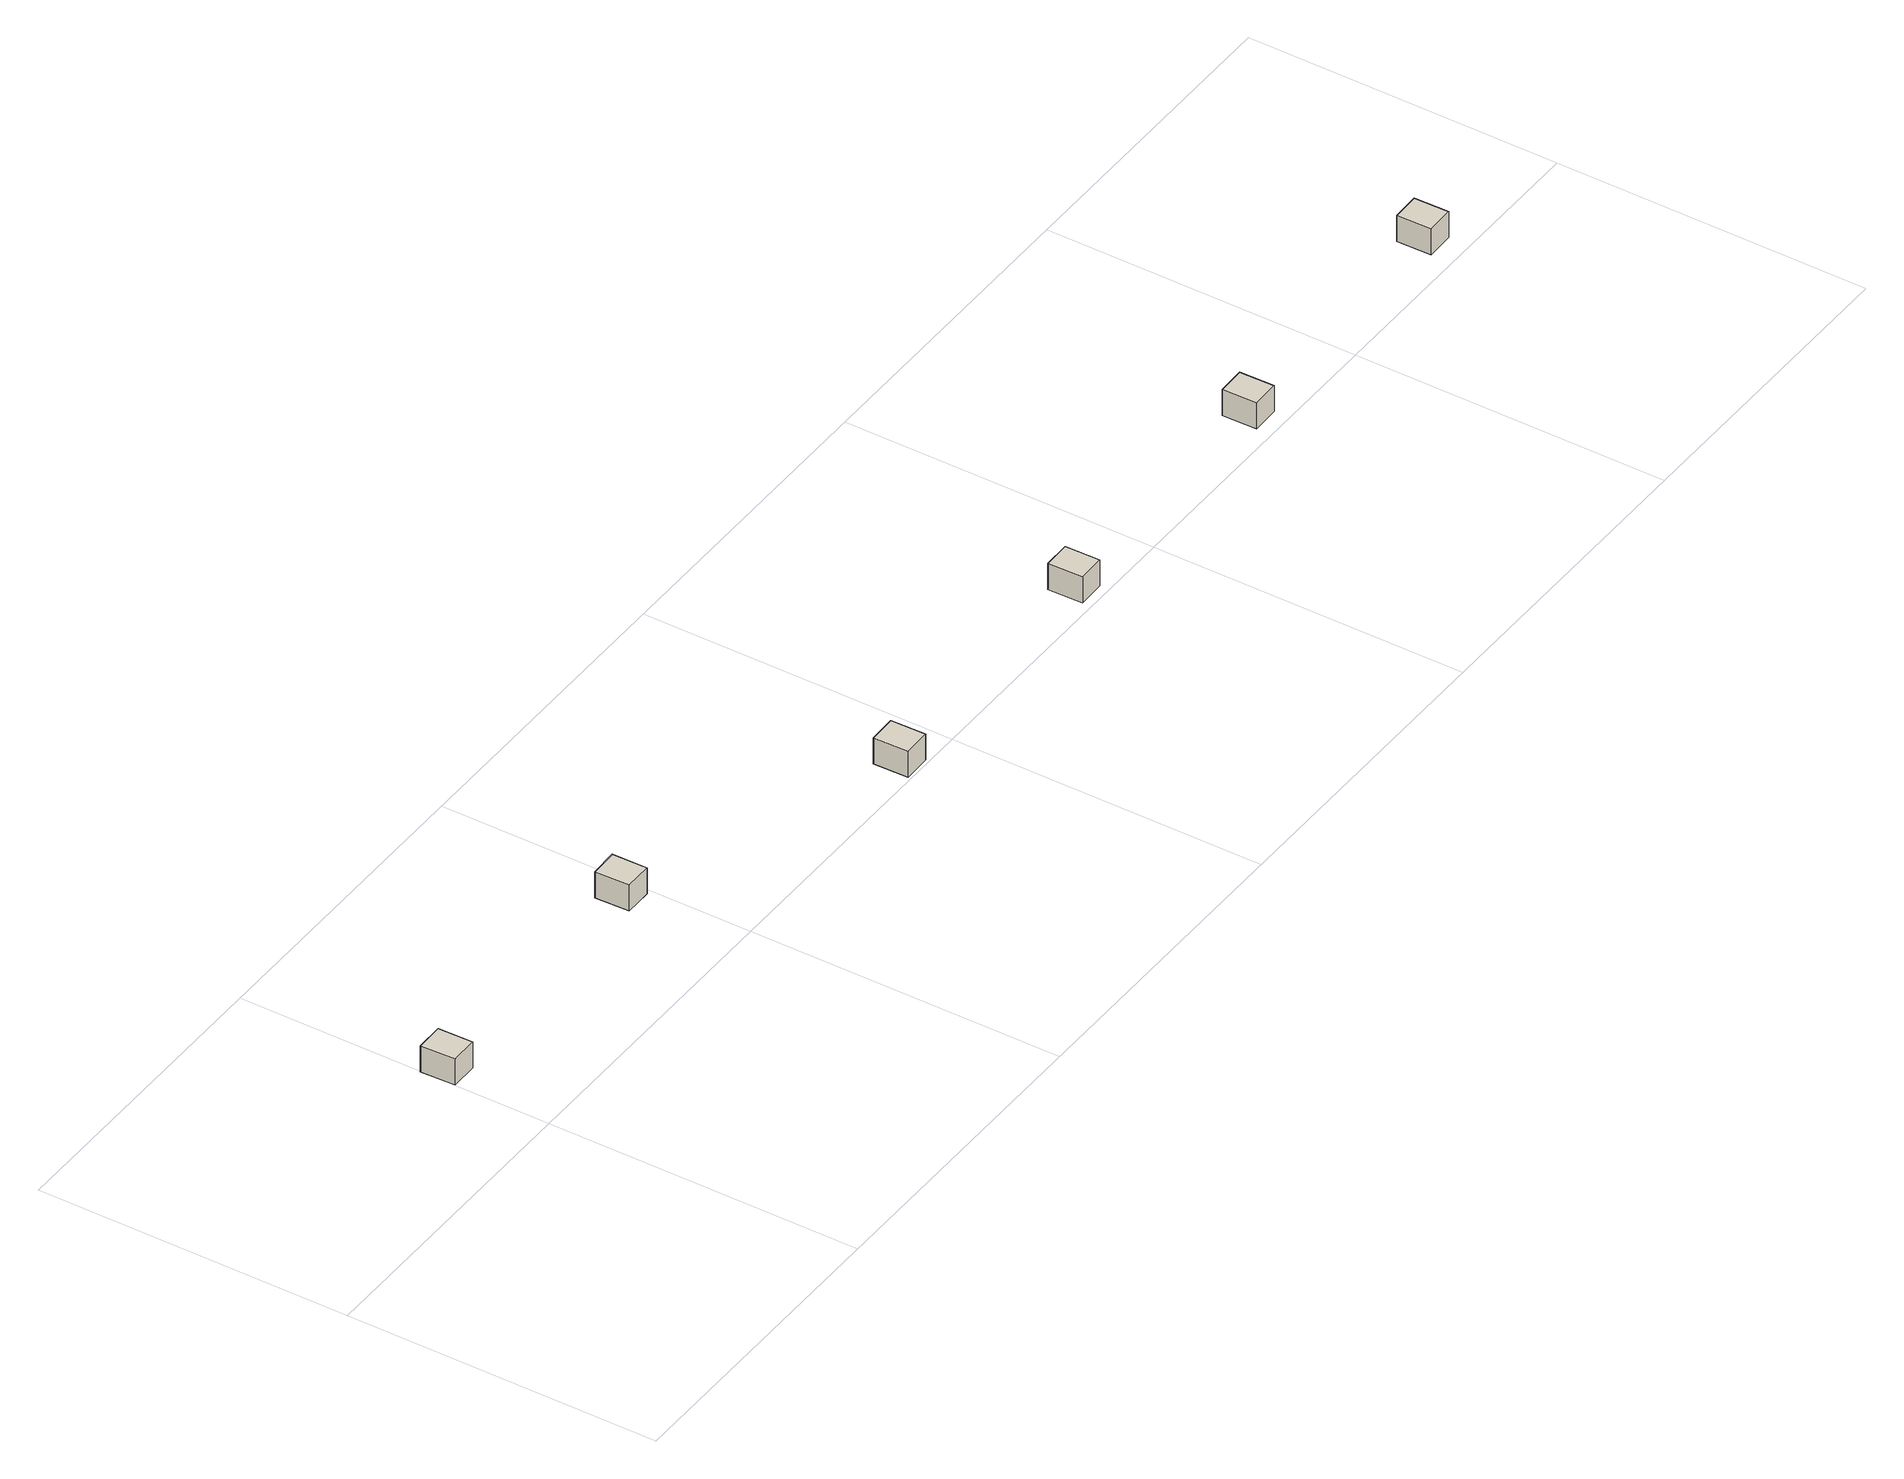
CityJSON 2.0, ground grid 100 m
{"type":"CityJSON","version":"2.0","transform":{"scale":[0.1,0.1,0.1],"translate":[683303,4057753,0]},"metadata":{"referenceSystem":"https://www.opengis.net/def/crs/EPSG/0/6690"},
"CityObjects":{
"building1":{"type":"Building","attributes":{"name":"16211-bldg-82","BuildingIDAttribute.prefecture":16,"BuildingIDAttribute.city":16211},"children":["building1-1"]},
"building1-1":{"type":"BuildingPart","attributes":{"name":"16211-bldg-82-B","BuildingIDAttribute.prefecture":16,"BuildingIDAttribute.city":16211},"parents":["building1"],"geometry":[{"type":"Solid","lod":"1","boundaries":[[[[0,1,2,3]],[[2,4,5,3]],[[1,6,4,2]],[[0,7,6,1]],[[3,5,7,0]],[[4,6,7,5]]]]}]},
"building2":{"type":"Building","attributes":{"name":"16211-bldg-81","BuildingIDAttribute.prefecture":16,"BuildingIDAttribute.city":16211},"children":["building2-1"]},
"building2-1":{"type":"BuildingPart","attributes":{"name":"16211-bldg-81-1","BuildingIDAttribute.prefecture":16,"BuildingIDAttribute.city":16211},"parents":["building2"],"geometry":[{"type":"Solid","lod":"1","boundaries":[[[[8,9,10,11]],[[10,12,13,11]],[[9,14,12,10]],[[8,15,14,9]],[[11,13,15,8]],[[12,14,15,13]]]]}]},
"building3":{"type":"Building","attributes":{"name":"16211-bldg-80","class":"3003","usage":"411","dateOfConstruction":"2020-04-01","Height.highReference":"highestRoofEdge","Height.lowReference":"lowestGroundPoint","Height.status":"measured","measuredHeight":8.6,"storeysAboveGround":2,"storeysBelowGround":0,"BuildingIDAttribute.prefecture":16,"BuildingIDAttribute.city":16211},"geometry":[{"type":"Solid","lod":"1","boundaries":[[[[16,17,18,19]],[[18,20,21,19]],[[17,22,20,18]],[[16,23,22,17]],[[19,21,23,16]],[[20,22,23,21]]]]}]},
"building4":{"type":"Building","attributes":{"name":"1621-bldg-77","class":"3003","usage":"411","dateOfConstruction":"2020-04-01","Height.highReference":"highestRoofEdge","Height.lowReference":"lowestGroundPoint","Height.status":"measured","measuredHeight":8.6,"storeysAboveGround":2,"storeysBelowGround":0,"BuildingIDAttribute.prefecture":16,"BuildingIDAttribute.city":16211},"geometry":[{"type":"Solid","lod":"1","boundaries":[[[[24,25,26,27]],[[26,28,29,27]],[[25,30,28,26]],[[24,31,30,25]],[[27,29,31,24]],[[28,30,31,29]]]]}]},
"building5":{"type":"Building","attributes":{"name":"16211-bldg-79","class":"3003","usage":"411","dateOfConstruction":"2020-04-01","Height.highReference":"highestRoofEdge","Height.lowReference":"lowestGroundPoint","Height.status":"measured","measuredHeight":8.6,"storeysAboveGround":2,"storeysBelowGround":0,"BuildingIDAttribute.prefecture":16,"BuildingIDAttribute.city":16211},"geometry":[{"type":"Solid","lod":"1","boundaries":[[[[32,33,34,35]],[[34,36,37,35]],[[33,38,36,34]],[[32,39,38,33]],[[35,37,39,32]],[[36,38,39,37]]]]}]},
"building6":{"type":"Building","attributes":{"name":"16211-bldg-78","class":"3003","usage":"411","dateOfConstruction":"2020-04-01","Height.highReference":"highestRoofEdge","Height.lowReference":"lowestGroundPoint","Height.status":"measured","measuredHeight":8.6,"storeysAboveGround":2,"storeysBelowGround":0,"BuildingIDAttribute.prefecture":16,"BuildingIDAttribute.city":16211},"geometry":[{"type":"Solid","lod":"1","boundaries":[[[[40,41,42,43]],[[42,44,45,43]],[[41,46,44,42]],[[40,47,46,41]],[[43,45,47,40]],[[44,46,47,45]]]]}]}
},
"vertices":[
[3,304,0],[0,415,0],[90,417,0],[92,306,0],[90,417,90],[92,306,90],[0,415,90],[3,304,90],
[897,324,0],[894,434,0],[984,436,0],[986,325,0],[984,436,90],[986,325,90],[894,434,90],[897,324,90],
[1798,10,0],[1796,121,0],[1885,123,0],[1887,12,0],[1885,123,90],[1887,12,90],[1796,121,90],[1798,10,90],
[2692,29,0],[2690,140,0],[2779,142,0],[2781,31,0],[2779,142,90],[2781,31,90],[2690,140,90],[2692,29,90],
[3586,48,0],[3584,159,0],[3673,161,0],[3675,50,0],[3673,161,90],[3675,50,90],[3584,159,90],[3586,48,90],
[4480,67,0],[4478,178,0],[4567,180,0],[4569,69,0],[4567,180,90],[4569,69,90],[4478,178,90],[4480,67,90]
]}
